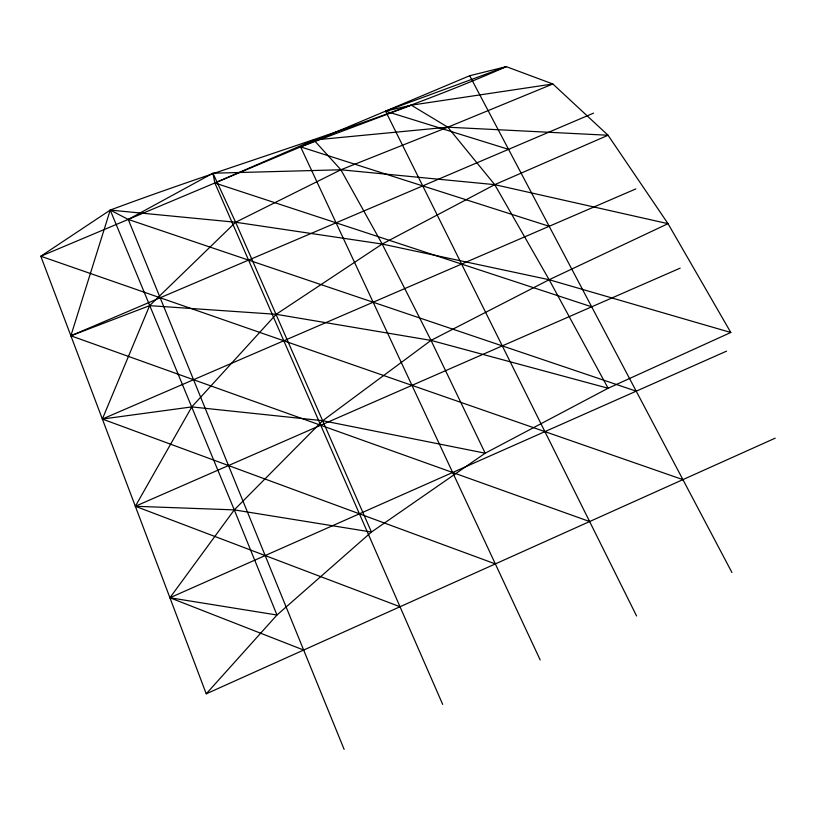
<?xml version="1.0" encoding="UTF-8"?>
<svg xmlns="http://www.w3.org/2000/svg" width="816" height="816" viewBox="0 0 816 816"><rect width="100%" height="100%" fill="white"/><g stroke="black" fill="none" stroke-linecap="round" stroke-linejoin="round"><path stroke-width="1.22" d="M206.244 693.814L276.981 615.019L371.443 532.042L485.194 453.206L608.114 388.243L730.799 332.489L668.018 223.676L608.053 135.252L552.86 83.987L506.277 66.647L469.69 75.725L40.8 256.234L206.244 693.814L775.2 438.161M726.566 351.145L169.922 597.761L303.664 650.046M680.177 268.138L135.334 506.277L400.024 606.747M635.878 188.894L102.357 419.047L149.614 305.643L235.63 222.248L340.874 169.779L447.811 127.194L552.86 83.987L411.315 105.182L385.56 111.139L636.582 615.988M593.538 113.138L70.88 335.794L110.221 210.089C241.771 160.905 377.482 123.175 506.277 66.647L385.56 111.139L508.552 149.338M730.799 332.489L549.148 279.725L382.184 244.045L235.63 222.248L110.221 210.089L40.8 256.234L682.91 479.635M549.178 226.297L300.614 146.89L540.182 659.95M591.682 306.816L214.853 182.978L212.925 173.216L340.874 169.779L494.731 184.651L668.018 223.676L549.148 279.725L431.021 340.394L322.708 420.699L234.284 509.878L169.922 597.761L276.981 615.019L234.284 509.878L110.221 210.089L128.245 219.433L636.215 391.17M589.631 521.546L70.88 335.794L149.614 305.643L276.175 314.303L431.021 340.394L608.114 388.243L549.148 279.725L494.731 184.651L447.811 127.194L411.315 105.182L300.614 146.89L313.874 140.036L447.811 127.194L608.053 135.252L494.731 184.651L382.184 244.045L276.175 314.303L191.791 406.909L135.334 506.277L234.284 509.878L371.443 532.042L235.63 222.248L212.925 173.216L128.245 219.433L344.117 749.353M495.343 563.917L102.357 419.047L191.791 406.909L322.708 420.699L485.194 453.206L431.021 340.394L382.184 244.045L340.874 169.779L313.874 140.036L214.853 182.978L442.69 704.402M469.69 75.725L731.942 572.506"/></g></svg>
